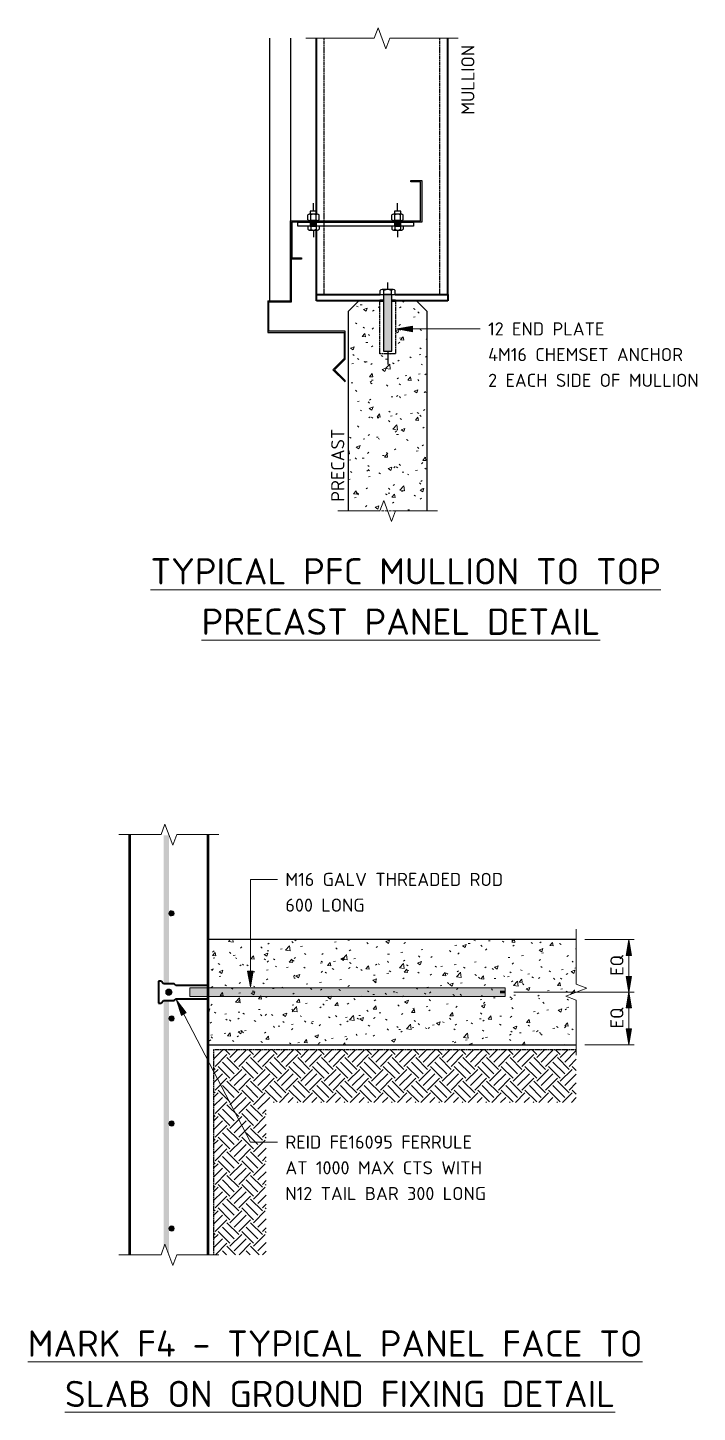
# Model space of a CAD drawing. Header units: millimetres. Extents: x 1317 to 9218, y 3460 to 6153.
# Drawn here: x 7945 to 9218, y 3517 to 6153 of the extents above; entities that cross this region are included whole.
import ezdxf

# ---------------------------------------------------------------- set-up
doc = ezdxf.new("R2010")
doc.units = ezdxf.units.MM
doc.linetypes.add('Dash', pattern=[7, 5, -2])
doc.linetypes.add('Hidden', pattern=[4, 3, -1])
for name, color, linetype, lineweight in [('A-000-T_TEXT', 231, 'Continuous', 13), ('A-010-D_DIM', 211, 'Continuous', 13), ('A-010-D_DIM-10', 211, 'Continuous', 13), ('A-010-M_LINE', 90, 'Continuous', 13), ('Z-000-T_TEXT', 131, 'Continuous', 18), ('Z-060-M_DETAIL', 92, 'Continuous', 25), ('Z-200_P_REF_PLANE', 111, 'Dash', 13)]:
    doc.layers.add(name, color=color, linetype=linetype, lineweight=lineweight)
doc.styles.add('ISOCPEUR', font='isocpeur.ttf', dxfattribs={"height": 25})
doc.styles.add('ISOCPEUR_2', font='isocpeur.ttf', dxfattribs={"height": 50})
doc.dimstyles.new('2_5___Arrow_Tick', dxfattribs={"dimscale": 304.8, "dimtxt": 24.899529, "dimasz": 0.098425, "dimexe": 0.032808, "dimexo": 0.052493, "dimgap": 0.008202, "dimtad": 1, "dimdec": 0, "dimzin": 0, "dimdsep": 46, "dimtxsty": 'ISOCPEUR', "dimsah": 1, "dimcen": 0.09, "dimadec": 0, "dimazin": 0, "dimtfac": 1, "dimtdec": 4, "dimtix": 1, "dimtmove": 0, "dimatfit": 3, "dimfxl": 1, "dimtvp": 1, "dimtolj": 1, "dimtzin": 0, "dimlwd": 18, "dimlwe": 18, "dimarcsym": 2})
pattern_1 = [(50, (0, 0), (72.87376, -6.37607), [7.62, -83.82]), (355, (0, 0), (-14.097, 76.42244), [6.096, -67.056]), (100.451, (6.07, -0.53), (58.77696, 70.04687), [6.476, -71.236]), (46.184, (0, 20.32), (108.4314, -16.81745), [11.43, -125.73]), (96.636, (9.04, 18.92), (94.961, 98.9709), [9.714, -106.854]), (351.184, (0, 20.32), (94.9623, 98.9702), [9.144, -100.584]), (21, (10.16, 15.24), (60.64565, -40.90654), [7.62, -83.82]), (326, (10.16, 15.24), (24.72083, 73.67493), [6.096, -67.056]), (71.451, (15.214, 11.83), (85.3669, 32.76874), [6.476, -71.236]), (37.5, (0, 0), (1.235525, 33.82243), [3.353, -62.89, 3.353, -64.719, -67.31]), (37.5, (0, 0), (1.235525, 33.82243), [-134.315, 3.353, -63.957]), (7.5, (0, 0), (26.72815, 40.07255), [3.353, -35.458, 3.353, -61.366, -25.654]), (7.5, (0, 0), (26.72815, 40.07255), [-103.53, 3.353, -22.301]), (327.5, (-22.657, 0), (54.23632, -2.29212), [3.353, -22.047, 3.353, -75.895, -105.156]), (327.5, (-22.657, 0), (54.23632, -2.29212), [-104.648, 3.353, -101.803]), (317.5, (-32.817, 0), (59.25158, 10.17014), [3.353, -29.667, 3.353, -49.276, -74.676]), (317.5, (-32.817, 0), (59.25158, 10.17014), [-85.649, 3.353, -71.323])]

# ---------------------------------------------------------------- blocks, each defined once
blk = doc.blocks.new('NRP_Reinft Bar Section BN - R10-4128131-S-3901 - _INDUSTRIAL_ TYPICAL PRECAST PANEL DETAILS')
at = {"layer": 'Z-060-M_DETAIL', "lineweight": 13}
blk.add_hatch(color=256, dxfattribs=at).paths.add_polyline_path([(0, -5), (1.3, -4.8), (2.5, -4.3), (3.5, -3.5), (4.3, -2.5), (4.8, -1.3), (5, 0), (4.8, 1.3), (4.3, 2.5), (3.5, 3.5), (2.5, 4.3), (1.3, 4.8), (0, 5), (-1.3, 4.8), (-2.5, 4.3), (-3.5, 3.5), (-4.3, 2.5), (-4.8, 1.3), (-5, 0), (-4.8, -1.3), (-4.3, -2.5), (-3.5, -3.5), (-2.5, -4.3), (-1.3, -4.8), (-0.4, -4.9)])
for start, end in [(360, 180), (180, 360)]:
    blk.add_arc((0, 0), 5, start, end, dxfattribs=at)
blk = doc.blocks.new('FE1 - FE20095 SECTION-V2-S-3901 - _INDUSTRIAL_ TYPICAL PRECAST PANEL DETAILS')
at = {"layer": 'Z-060-M_DETAIL', "lineweight": 35}
blk.add_hatch(color=256, dxfattribs=at).paths.add_polyline_path([(6, -75), (5.8, -73.4), (5.2, -72), (4.2, -70.8), (3, -69.8), (1.6, -69.2), (0, -69), (-1.6, -69.2), (-3, -69.8), (-4.2, -70.8), (-5.2, -72), (-5.8, -73.4), (-6, -75), (-5.8, -76.6), (-5.2, -78), (-4.2, -79.2), (-3, -80.2), (-1.6, -80.8), (0, -81), (1.6, -80.8), (3, -80.2), (4.2, -79.2), (5.2, -78), (5.8, -76.6)])
at = {"layer": 'Z-060-M_DETAIL', "lineweight": 18}
for p, q in [((-8, 0), (-8, -35)), ((8, -35), (8, 0)), ((-8, -35), (8, -35))]:
    blk.add_line(p, q, dxfattribs=at)
at = {"layer": 'Z-060-M_DETAIL', "lineweight": 35}
for p, q in [((8, 0), (-8, 0)), ((13, 0), (8, 0)), ((13, -61.4), (13, 0)), ((-8, 0), (-13, 0)), ((-13, 0), (-13, -62)), ((-13, -62), (-16, -65)), ((-16, -65), (-16, -85)), ((16, -65), (13, -61.4)), ((16, -85), (16, -65)), ((-16, -85), (-21, -90)), ((-21, -90), (-21, -95)), ((-21, -95), (21, -95)), ((21, -90), (16, -85)), ((21, -95), (21, -90))]:
    blk.add_line(p, q, dxfattribs=at)
at = {"layer": 'Z-060-M_DETAIL', "lineweight": 18}
for start, end in [(360, 180), (180, 360)]:
    blk.add_arc((0, -75), 6, start, end, dxfattribs=at)
blk = doc.blocks.new('NRP_Break Line _v2_ - Section-3988886-S-3901 - _INDUSTRIAL_ TYPICAL PRECAST PANEL DETAILS')
at = {"layer": 'Z-060-M_DETAIL', "lineweight": 18}
for p, q in [((0, 0), (60, 0)), ((90, 0), (150, 0))]:
    blk.add_line(p, q, dxfattribs=at)
blk = doc.blocks.new('NRP_Break Line _v2_ - Section-3988952-S-3901 - _INDUSTRIAL_ TYPICAL PRECAST PANEL DETAILS')
at = {"layer": 'Z-060-M_DETAIL', "lineweight": 18}
for p, q in [((0, 0), (85, 0)), ((115, 0), (200, 0))]:
    blk.add_line(p, q, dxfattribs=at)
blk = doc.blocks.new('NRP_Break Line _v2_ - Section-3989033-S-3901 - _INDUSTRIAL_ TYPICAL PRECAST PANEL DETAILS')
at = {"layer": 'Z-060-M_DETAIL', "lineweight": 18}
for p, q in [((0, 0), (60, 0)), ((90, 0), (150, 0))]:
    blk.add_line(p, q, dxfattribs=at)
blk = doc.blocks.new('NRP_Bolt Detailed Section _v2_ - M16-4243467-S-3901 - _INDUSTRIAL_ TYPICAL PRECAST PANEL DETAILS')
at = {"layer": 'Z-060-M_DETAIL'}
blk.add_hatch(color=256, dxfattribs=at).paths.add_polyline_path([(0, -8), (108, -8), (108, 8), (0, 8)])
for p, q in [((-9.752, 10.668), (-9.752, -10.668)), ((0, 14.224), (-7.72, 14.224)), ((0, 7.112), (-7.72, 7.112)), ((0, -14.224), (0, 14.224)), ((108, 8), (0, 8)), ((0, 8), (0, -8)), ((108, -8), (108, 8)), ((-9.752, 0), (-23, 0)), ((0, -7.112), (-7.72, -7.112)), ((0, -14.224), (-7.72, -14.224)), ((0, -8), (108, -8)), ((108, 0), (133, 0))]:
    blk.add_line(p, q, dxfattribs=at)
at = {"layer": 'Z-060-M_DETAIL', "linetype": 'Hidden'}
for p, q in [((12, 15), (113, 15)), ((113, 15), (113, -15)), ((113, -15), (12, -15))]:
    blk.add_line(p, q, dxfattribs=at)
at = {"layer": 'Z-060-M_DETAIL', "lineweight": 50}
for p, q in [((12, 15), (12, 8)), ((12, -8), (12, -15))]:
    blk.add_line(p, q, dxfattribs=at)
at = {"layer": 'Z-060-M_DETAIL'}
for centre, radius, start, end in [((-5.6245, 10.668), 4.1275, 120.5102374, 239.4897626), ((3.7124, 0), 13.464, 148.1145038, 211.8854962), ((-5.6245, -10.668), 4.1275, 120.5102374, 239.4897626)]:
    blk.add_arc(centre, radius, start, end, dxfattribs=at)
blk = doc.blocks.new('NRP_Steel-PFC - 250PFC-4243588-S-3901 - _INDUSTRIAL_ TYPICAL PRECAST PANEL DETAILS')
at = {"layer": 'Z-060-M_DETAIL', "lineweight": 35}
for p, q in [((0, 47.3), (122.686, 47.3)), ((153, 47.3), (488, 47.3)), ((0, -202.7), (488, -202.7))]:
    blk.add_line(p, q, dxfattribs=at)
at = {"layer": 'Z-060-M_DETAIL', "linetype": 'Hidden'}
for p, q in [((0, 32.3), (488, 32.3)), ((0, -187.7), (488, -187.7))]:
    blk.add_line(p, q, dxfattribs=at)
blk = doc.blocks.new('NRP_Break Line _v2_ - Section-4243698-S-3901 - _INDUSTRIAL_ TYPICAL PRECAST PANEL DETAILS')
at = {"layer": 'Z-060-M_DETAIL', "lineweight": 18}
for p, q in [((0, 0), (110, 0)), ((140, 0), (250, 0))]:
    blk.add_line(p, q, dxfattribs=at)
blk = doc.blocks.new('NRP_Purlin Cleat _v2_ - 250-4244167-S-3901 - _INDUSTRIAL_ TYPICAL PRECAST PANEL DETAILS')
at = {"layer": 'Z-060-M_DETAIL'}
for points in [[(8, 196), (-3, 196), (-3, 184), (8, 184)], [(8, 36), (-3, 36), (-3, 24), (8, 24)]]:
    blk.add_hatch(color=256, dxfattribs=at).paths.add_polyline_path(points)
for p, q in [((0, 196), (0, 220)), ((0, 220), (8, 220)), ((8, 220), (8, 200.7)), ((-21, 190), (-36, 190)), ((-15, 196), (-21, 196)), ((-21, 196), (-21, 184)), ((-15, 198), (-15, 182)), ((-4.5, 200.7), (-13.5, 200.7)), ((-4.5, 195.3), (-13.5, 195.3)), ((-4.5, 184.7), (-13.5, 184.7)), ((-3, 182), (-3, 198)), ((8, 196), (-3, 196)), ((-3, 196), (-3, 184)), ((8, 200.7), (13.8, 200.7)), ((8, 200.7), (8, 179.3)), ((8, 184), (8, 196)), ((8, 195.3), (13.8, 195.3)), ((8, 184.7), (13.8, 184.7)), ((15.3, 182), (15.3, 198)), ((15.3, 190), (29, 190)), ((-21, 184), (-15, 184)), ((-4.5, 179.3), (-13.5, 179.3)), ((-3, 184), (8, 184)), ((0, 36), (0, 184)), ((8, 179.3), (8, 40.7)), ((8, 179.3), (13.8, 179.3)), ((-21, 30), (-36, 30)), ((-15, 36), (-21, 36)), ((-21, 36), (-21, 24)), ((-15, 38), (-15, 22)), ((-4.5, 40.7), (-13.5, 40.7)), ((-4.5, 35.3), (-13.5, 35.3)), ((-3, 22), (-3, 38)), ((8, 36), (-3, 36)), ((-3, 36), (-3, 24)), ((8, 40.7), (13.8, 40.7)), ((8, 40.7), (8, 19.3)), ((8, 24), (8, 36)), ((8, 35.3), (13.8, 35.3)), ((15.3, 22), (15.3, 38)), ((15.3, 30), (29, 30)), ((-21, 24), (-15, 24)), ((-4.5, 24.7), (-13.5, 24.7)), ((-4.5, 19.3), (-13.5, 19.3)), ((-3, 24), (8, 24)), ((0, 0), (0, 24)), ((8, 0), (0, 0)), ((8, 24.7), (13.8, 24.7)), ((8, 19.3), (8, 0)), ((8, 19.3), (13.8, 19.3))]:
    blk.add_line(p, q, dxfattribs=at)
for centre, radius, start, end in [((-11.9, 198), 3.1, 120.5102, 239.4898), ((-4.9, 190), 10.1, 148.1145, 211.8855), ((-11.9, 182), 3.1, 120.5102, 239.4898), ((-6.1, 198), 3.1, 300.5102, 59.4898), ((-13.1, 190), 10.1, 328.1145, 31.8855), ((-6.1, 182), 3.1, 300.5102, 59.4898), ((12.2, 198), 3.1, 300.5102, 59.4898), ((5.2, 190), 10.1, 328.1145, 31.8855), ((12.2, 182), 3.1, 300.5102, 59.4898), ((-11.9, 38), 3.1, 120.5102, 239.4898), ((-4.9, 30), 10.1, 148.1145, 211.8855), ((-6.1, 38), 3.1, 300.5102, 59.4898), ((-13.1, 30), 10.1, 328.1145, 31.8855), ((12.2, 38), 3.1, 300.5102, 59.4898), ((5.2, 30), 10.1, 328.1145, 31.8855), ((-11.9, 22), 3.1, 120.5102, 239.4898), ((-6.1, 22), 3.1, 300.5102, 59.4898), ((12.2, 22), 3.1, 300.5102, 59.4898)]:
    blk.add_arc(centre, radius, start, end, dxfattribs=at)
blk = doc.blocks.new('DIMBLOCK5-S-3901 - _INDUSTRIAL_ TYPICAL PRECAST PANEL DETAILS')
at = {"layer": 'A-010-D_DIM-10', "lineweight": 18}
for points in [[(9088.2, 4417.2), (9082.9, 4387.2), (9093.5, 4387.2)], [(9088.2, 4317.2), (9093.5, 4347.2), (9082.9, 4347.2)], [(9088.2, 4317.2), (9082.9, 4287.2), (9093.5, 4287.2)]]:
    blk.add_hatch(color=256, dxfattribs=at).paths.add_polyline_path(points)
for p, q in [((9088.2, 4417.2), (9004.2, 4417.2)), ((9088.2, 4417.2), (9082.9, 4387.2)), ((9088.2, 4417.2), (9088.2, 4317.2)), ((9093.5, 4387.2), (9088.2, 4417.2)), ((9088.2, 4417.2), (9098.2, 4417.2)), ((9082.9, 4387.2), (9093.5, 4387.2)), ((9093.5, 4347.2), (9082.9, 4347.2)), ((9082.9, 4347.2), (9088.2, 4317.2)), ((9088.2, 4317.2), (9093.5, 4347.2)), ((9088.2, 4317.2), (8869.2, 4317.2)), ((9088.2, 4317.2), (9082.9, 4287.2)), ((9093.5, 4287.2), (9088.2, 4317.2)), ((9088.2, 4317.2), (9098.2, 4317.2)), ((9082.9, 4287.2), (9093.5, 4287.2))]:
    blk.add_line(p, q, dxfattribs=at)
at = {"layer": 'A-010-D_DIM-10', "color": 0, "lineweight": 18, "insert": (9053, 4348.3), "char_height": 25, "width": 45.394, "attachment_point": 1, "rotation": 90, "line_spacing_factor": 1.149209, "style": 'ISOCPEUR'}
blk.add_mtext('EQ', dxfattribs=at)
blk = doc.blocks.new('DIMBLOCK6-S-3901 - _INDUSTRIAL_ TYPICAL PRECAST PANEL DETAILS')
at = {"layer": 'A-010-D_DIM-10', "lineweight": 18}
for points in [[(9088.2, 4317.2), (9093.5, 4347.2), (9082.9, 4347.2)], [(9088.2, 4317.2), (9082.9, 4287.2), (9093.5, 4287.2)], [(9088.2, 4217.2), (9093.5, 4247.2), (9082.9, 4247.2)]]:
    blk.add_hatch(color=256, dxfattribs=at).paths.add_polyline_path(points)
for p, q in [((9093.5, 4347.2), (9082.9, 4347.2)), ((9082.9, 4347.2), (9088.2, 4317.2)), ((9088.2, 4317.2), (9093.5, 4347.2)), ((9088.2, 4317.2), (8869.2, 4317.2)), ((9088.2, 4317.2), (9082.9, 4287.2)), ((9088.2, 4317.2), (9088.2, 4217.2)), ((9093.5, 4287.2), (9088.2, 4317.2)), ((9088.2, 4317.2), (9098.2, 4317.2)), ((9082.9, 4287.2), (9093.5, 4287.2)), ((9093.5, 4247.2), (9082.9, 4247.2)), ((9082.9, 4247.2), (9088.2, 4217.2)), ((9088.2, 4217.2), (9093.5, 4247.2)), ((9088.2, 4217.2), (9004.2, 4217.2)), ((9088.2, 4217.2), (9098.2, 4217.2))]:
    blk.add_line(p, q, dxfattribs=at)
at = {"layer": 'A-010-D_DIM-10', "color": 0, "lineweight": 18, "insert": (9053, 4248.3), "char_height": 25, "width": 45.394, "attachment_point": 1, "rotation": 90, "line_spacing_factor": 1.149209, "style": 'ISOCPEUR'}
blk.add_mtext('EQ', dxfattribs=at)

msp = doc.modelspace()

# ---------------------------------------------------------------- hatches: boundary and pattern name
at = {"layer": 'A-000-T_TEXT', "lineweight": 18}
for points in [[(8646.8, 5579.8), (8676.8, 5574.5), (8676.8, 5585.1)], [(8368.3, 4327.4), (8373.5, 4357.4), (8363, 4357.4)], [(8227.7, 4301.9), (8236.9, 4272.8), (8246.2, 4277.7)]]:
    msp.add_hatch(color=7, dxfattribs=at).paths.add_polyline_path(points)
at = {"layer": 'Z-060-M_DETAIL', "lineweight": 18}
h = msp.add_hatch(dxfattribs=at)
h.set_pattern_fill('FP_1', color=8, style=0, pattern_type=2)
h.set_pattern_definition(pattern_1)
h.paths.add_polyline_path([(8704.4, 5233.2), (8704.4, 5613.2), (8684.4, 5633.2), (8644.4, 5633.2), (8644.4, 5532.2), (8614.4, 5532.2), (8614.4, 5633.2), (8574.4, 5633.2), (8554.4, 5613.2), (8554.4, 5233.2), (8614.4, 5233.2), (8621.9, 5253.2), (8628.8, 5234.7), (8645, 5234.7), (8644.4, 5233.2), (8645, 5233.2)])
at = {"layer": 'Z-060-M_DETAIL'}
h = msp.add_hatch(color=7, dxfattribs=at)
h.paths.add_polyline_path([(8212.6, 3818.7), (8213.2, 3818.7), (8213.2, 4301.2), (8203.2, 4301.2), (8203.2, 3830.6), (8205.7, 3837.2)])
h.paths.add_polyline_path([(8213.2, 4333.2), (8213.2, 4615.7), (8203.2, 4615.7), (8203.2, 4333.2)])
at = {"layer": 'Z-060-M_DETAIL', "lineweight": 18}
h = msp.add_hatch(dxfattribs=at)
h.set_pattern_fill('FP_1', color=8, style=0, pattern_type=2)
h.set_pattern_definition(pattern_1)
h.paths.add_polyline_path([(8344, 4217.2), (8988.2, 4217.2), (8988.2, 4302.2), (8968.2, 4309.7), (8986.7, 4316.7), (8986.7, 4332.8), (8988.2, 4332.2), (8988.2, 4417.2), (8288.2, 4417.2), (8288.2, 4217.2)])
at = {"layer": 'Z-060-M_DETAIL'}
msp.add_hatch(color=7, dxfattribs=at).paths.add_polyline_path([(8853.2, 4309.2), (8853.2, 4325.2), (8253.2, 4325.2), (8253.2, 4309.2), (8633.1, 4309.2)])
at = {"layer": 'Z-060-M_DETAIL', "lineweight": 18}
h = msp.add_hatch(dxfattribs=at)
h.set_pattern_fill('FP_2', color=31, style=0, pattern_type=2)
h.set_pattern_definition([(315, (0, 0), (44.90128, 0), [31.75, -31.75]), (315, (8.42, 8.42), (44.90128, 0), [31.75, -31.75]), (315, (16.84, 16.84), (44.90128, 0), [31.75, -31.75]), (45, (22.454, 16.84), (0, 44.90128), [31.75, -31.75]), (45, (30.874, 8.42), (0, 44.90128), [31.75, -31.75]), (45, (39.294, 0), (0, 44.90128), [31.75, -31.75])])
h.paths.add_polyline_path([(8398.2, 3817.2), (8398.2, 4107.2), (8988.2, 4107.2), (8988.2, 4207.2), (8298.2, 4207.2), (8298.2, 3817.2)])

# ---------------------------------------------------------------- linework, layer by layer
at = {"layer": 'A-000-T_TEXT', "color": 250, "lineweight": 18}
for p, q in [((8676.8, 5585.1), (8646.8, 5579.8)), ((8646.8, 5579.8), (8676.8, 5574.5)), ((8646.8, 5579.8), (8805.5, 5579.8)), ((8676.8, 5574.5), (8676.8, 5585.1)), ((8368.3, 4531.8), (8419.8, 4531.8)), ((8368.3, 4327.4), (8368.3, 4531.8)), ((8373.5, 4357.4), (8363, 4357.4)), ((8363, 4357.4), (8368.3, 4327.4)), ((8368.3, 4327.4), (8373.5, 4357.4)), ((8227.7, 4301.9), (8236.9, 4272.8)), ((8246.2, 4277.7), (8227.7, 4301.9)), ((8227.7, 4301.9), (8368.3, 4031.8)), ((8236.9, 4272.8), (8246.2, 4277.7)), ((8368.3, 4031.8), (8419.8, 4031.8))]:
    msp.add_line(p, q, dxfattribs=at)
at = {"layer": 'A-010-M_LINE', "lineweight": 25}
for p, q in [((8404.4, 6133.2), (8404.4, 5633.2)), ((8444.4, 6133.2), (8444.4, 5633.2)), ((8673.4, 5859.8), (8673.4, 5862.2)), ((8673.4, 5862.2), (8694.4, 5862.2)), ((8692, 5859.8), (8673.4, 5859.8)), ((8692, 5785.6), (8692, 5859.8)), ((8694.4, 5862.2), (8694.4, 5783.2)), ((8444.4, 5712.6), (8444.4, 5785.6)), ((8444.4, 5785.6), (8482.2, 5785.6)), ((8482.2, 5783.2), (8446.8, 5783.2)), ((8446.8, 5783.2), (8446.8, 5715)), ((8494.2, 5785.6), (8642.2, 5785.6)), ((8642.2, 5783.2), (8494.2, 5783.2)), ((8531.9, 5785.6), (8606.9, 5785.6)), ((8654.2, 5785.6), (8692, 5785.6)), ((8694.4, 5783.2), (8654.2, 5783.2)), ((8444.4, 5633.2), (8444.4, 5749.2)), ((8446.4, 5749.2), (8444.4, 5749.2)), ((8446.4, 5631.2), (8446.4, 5749.2)), ((8465.4, 5712.6), (8444.4, 5712.6)), ((8446.8, 5715), (8465.4, 5715)), ((8465.4, 5715), (8465.4, 5712.6)), ((8401.4, 5633.2), (8444.4, 5633.2)), ((8401.4, 5633.2), (8401.4, 5573.2)), ((8403.4, 5631.2), (8446.4, 5631.2)), ((8403.4, 5575.2), (8403.4, 5631.2)), ((8404.4, 5633.2), (8444.4, 5633.2)), ((8574.4, 5633.2), (8554.4, 5613.2)), ((8614.4, 5633.2), (8574.4, 5633.2)), ((8684.4, 5633.2), (8644.4, 5633.2)), ((8704.4, 5613.2), (8684.4, 5633.2)), ((8554.4, 5613.2), (8554.4, 5233.2)), ((8704.4, 5233.2), (8704.4, 5613.2)), ((8401.4, 5573.2), (8546.4, 5573.2)), ((8548.4, 5575.2), (8403.4, 5575.2)), ((8546.4, 5573.2), (8546.4, 5523.2)), ((8548.4, 5522.4), (8548.4, 5575.2)), ((8546.4, 5523.2), (8525.2, 5502)), ((8528, 5502), (8548.4, 5522.4)), ((8525.2, 5502), (8548.4, 5478.8)), ((8548.4, 5481.6), (8528, 5502)), ((8548.4, 5478.8), (8548.4, 5481.6)), ((8988.2, 4417.2), (8288.2, 4417.2)), ((8288.2, 4417.2), (8288.2, 4217.2)), ((8288.2, 4217.2), (8988.2, 4217.2))]:
    msp.add_line(p, q, dxfattribs=at)
at = {"layer": 'A-010-M_LINE', "lineweight": 35}
for p, q in [((8493.7, 5645.2), (8615.2, 5645.2)), ((8493.7, 5633.2), (8493.7, 5645.2)), ((8643.6, 5645.2), (8743.7, 5645.2)), ((8743.7, 5645.2), (8743.7, 5633.2)), ((8614.4, 5633.2), (8493.7, 5633.2)), ((8743.7, 5633.2), (8644.4, 5633.2))]:
    msp.add_line(p, q, dxfattribs=at)
at = {"layer": 'A-010-M_LINE', "lineweight": 50}
for p, q in [((8138.2, 4617.2), (8138.2, 3817.2)), ((8288.2, 3817.2), (8288.2, 4617.2)), ((8853.2, 4317.2), (8843.2, 4317.2))]:
    msp.add_line(p, q, dxfattribs=at)
at = {"layer": 'A-010-M_LINE', "lineweight": 18}
for p, q in [((8853.2, 4325.2), (8253.2, 4325.2)), ((8253.2, 4325.2), (8253.2, 4309.2)), ((8853.2, 4309.2), (8853.2, 4325.2)), ((8253.2, 4309.2), (8853.2, 4309.2))]:
    msp.add_line(p, q, dxfattribs=at)
at = {"layer": 'A-010-M_LINE', "linetype": 'Hidden', "lineweight": 25}
for p, q in [((8988.2, 4207.2), (8298.2, 4207.2)), ((8298.2, 4207.2), (8298.2, 3817.2))]:
    msp.add_line(p, q, dxfattribs=at)
at = {"layer": 'Z-000-T_TEXT'}
for p, q in [((8603.7, 6133.2), (8611.2, 6153.2)), ((8611.2, 6153.2), (8626.2, 6113.2)), ((8493.7, 6133.2), (8473.7, 6133.2)), ((8626.2, 6113.2), (8633.7, 6133.2)), ((8743.7, 6133.2), (8763.7, 6133.2)), ((8621.9, 5253.2), (8614.4, 5233.2)), ((8636.9, 5213.2), (8621.9, 5253.2)), ((8554.4, 5233.2), (8534.4, 5233.2)), ((8644.4, 5233.2), (8636.9, 5213.2)), ((8704.4, 5233.2), (8724.4, 5233.2)), ((8138.2, 4617.2), (8118.2, 4617.2)), ((8198.2, 4617.2), (8205.7, 4637.2)), ((8205.7, 4637.2), (8220.7, 4597.2)), ((8220.7, 4597.2), (8228.2, 4617.2)), ((8288.2, 4617.2), (8308.2, 4617.2)), ((8988.2, 4417.2), (8988.2, 4437.2)), ((9008.2, 4324.7), (8968.2, 4309.7)), ((8988.2, 4332.2), (9008.2, 4324.7)), ((8968.2, 4309.7), (8988.2, 4302.2)), ((8988.2, 4217.2), (8988.2, 4197.2)), ((8205.7, 3837.2), (8198.2, 3817.2)), ((8220.7, 3797.2), (8205.7, 3837.2)), ((8138.2, 3817.2), (8118.2, 3817.2)), ((8228.2, 3817.2), (8220.7, 3797.2)), ((8288.2, 3817.2), (8308.2, 3817.2))]:
    msp.add_line(p, q, dxfattribs=at)
at = {"layer": 'Z-200_P_REF_PLANE'}
for p, q in [((8404.4, 6133.2), (8404.4, 5633.2)), ((8554.4, 5233.2), (8704.4, 5233.2))]:
    msp.add_line(p, q, dxfattribs=at)

# ---------------------------------------------------------------- block references
at = {"layer": 'Z-060-M_DETAIL'}
for name, p, rotation in [('NRP_Steel-PFC - 250PFC-4243588-S-3901 - _INDUSTRIAL_ TYPICAL PRECAST PANEL DETAILS', (8541, 5645.2), 89.9999999999999), ('NRP_Purlin Cleat _v2_ - 250-4244167-S-3901 - _INDUSTRIAL_ TYPICAL PRECAST PANEL DETAILS', (8458.2, 5783.2), 269.9999999999997), ('NRP_Bolt Detailed Section _v2_ - M16-4243467-S-3901 - _INDUSTRIAL_ TYPICAL PRECAST PANEL DETAILS', (8629.4, 5645.2), 269.9999999999999)]:
    msp.add_blockref(name, p, dxfattribs=dict(at, rotation=rotation))
at = {"layer": 'Z-060-M_DETAIL', "lineweight": 18}
for name, p in [('NRP_Break Line _v2_ - Section-4243698-S-3901 - _INDUSTRIAL_ TYPICAL PRECAST PANEL DETAILS', (8493.7, 6133.2)), ('NRP_Break Line _v2_ - Section-3988886-S-3901 - _INDUSTRIAL_ TYPICAL PRECAST PANEL DETAILS', (8138.2, 4617.2))]:
    msp.add_blockref(name, p, dxfattribs=at)
for name, p, rotation in [('NRP_Break Line _v2_ - Section-3989033-S-3901 - _INDUSTRIAL_ TYPICAL PRECAST PANEL DETAILS', (8704.4, 5233.2), 180), ('NRP_Break Line _v2_ - Section-3988952-S-3901 - _INDUSTRIAL_ TYPICAL PRECAST PANEL DETAILS', (8988.2, 4417.2), 270), ('NRP_Break Line _v2_ - Section-3988886-S-3901 - _INDUSTRIAL_ TYPICAL PRECAST PANEL DETAILS', (8288.2, 3817.2), 180)]:
    msp.add_blockref(name, p, dxfattribs=dict(at, rotation=rotation))
at = {"layer": 'Z-060-M_DETAIL', "lineweight": 13, "rotation": 270.0000000000001}
for p in [(8218.2, 4467.2), (8218.2, 4267.2), (8218.2, 4067.2), (8218.2, 3867.2)]:
    msp.add_blockref('NRP_Reinft Bar Section BN - R10-4128131-S-3901 - _INDUSTRIAL_ TYPICAL PRECAST PANEL DETAILS', p, dxfattribs=at)
at = {"layer": 'Z-060-M_DETAIL', "lineweight": 35, "rotation": 269.9999999999995}
msp.add_blockref('FE1 - FE20095 SECTION-V2-S-3901 - _INDUSTRIAL_ TYPICAL PRECAST PANEL DETAILS', (8288.2, 4317.2), dxfattribs=at)

# ---------------------------------------------------------------- texts
at = {"layer": 'A-000-T_TEXT', "color": 7, "lineweight": 18, "char_height": 25, "attachment_point": 1, "rotation": 90, "style": 'ISOCPEUR'}
for s, insert, width in [('MULLION', (8769.5, 5987.4), 151.519), ('PRECAST', (8521.9, 5250.7), 166.751)]:
    msp.add_mtext(s, dxfattribs=dict(at, insert=insert, width=width))
at = {"layer": 'A-000-T_TEXT', "color": 7, "lineweight": 18, "attachment_point": 1}
for s, insert, char_height, width, style in [('12 END PLATE', (8820.5, 5592.3), 25, 262.152, 'ISOCPEUR'), ('4M16 CHEMSET ANCHOR', (8820.5, 5543.4), 25, 434.515, 'ISOCPEUR'), ('2 EACH SIDE OF MULLION', (8820.5, 5494.4), 25, 465.78, 'ISOCPEUR'), ('\\LTYPICAL PFC MULLION TO TOP', (8178.2, 5143.3), 50, 1128.776, 'ISOCPEUR_2'), ('\\LPRECAST PANEL DETAIL ', (8275.4, 5047.4), 50, 929.957, 'ISOCPEUR_2'), ('M16 GALV THREADED ROD', (8434.8, 4544.3), 25, 482.616, 'ISOCPEUR'), ('600 LONG', (8434.8, 4495.4), 25, 177.173, 'ISOCPEUR'), ('REID FE16095 FERRULE', (8434.8, 4044.3), 25, 419.283, 'ISOCPEUR'), ('AT 1000 MAX CTS WITH', (8434.8, 3995.4), 25, 447.342, 'ISOCPEUR'), ('N12 TAIL BAR 300 LONG ', (8434.8, 3946.4), 25, 468.987, 'ISOCPEUR'), ('\\LMARK F4 - TYPICAL PANEL FACE TO', (7944.6, 3673.3), 50, 1377.299, 'ISOCPEUR_2'), ('\\LSLAB ON GROUND FIXING DETAIL', (8015.4, 3577.4), 50, 1206.54, 'ISOCPEUR_2')]:
    msp.add_mtext(s, dxfattribs=dict(at, insert=insert, char_height=char_height, width=width, style=style))

# ---------------------------------------------------------------- dimensions: what is measured, and where the dimension line sits
at = {"layer": 'A-010-D_DIM', "lineweight": 18}
for base, p1, p2, picture, middle in [((9088.2, 4317.2), (8988.2, 4417.2), (8853.2, 4317.2), 'DIMBLOCK5-S-3901 - _INDUSTRIAL_ TYPICAL PRECAST PANEL DETAILS', (9073.2, 4367.2)), ((9088.2, 4217.2), (8853.2, 4317.2), (8988.2, 4217.2), 'DIMBLOCK6-S-3901 - _INDUSTRIAL_ TYPICAL PRECAST PANEL DETAILS', (9073.2, 4267.2))]:
    dim = msp.add_linear_dim(base=base, p1=p1, p2=p2, angle=90, text='EQ', dimstyle='2_5___Arrow_Tick', override={"dimpost": '<>', "dimfxl": 168.002976}, dxfattribs=at)
    dim.commit()
    dim.dimension.update_dxf_attribs({"geometry": picture, "text_midpoint": middle})

doc.saveas('drawing.dxf')
